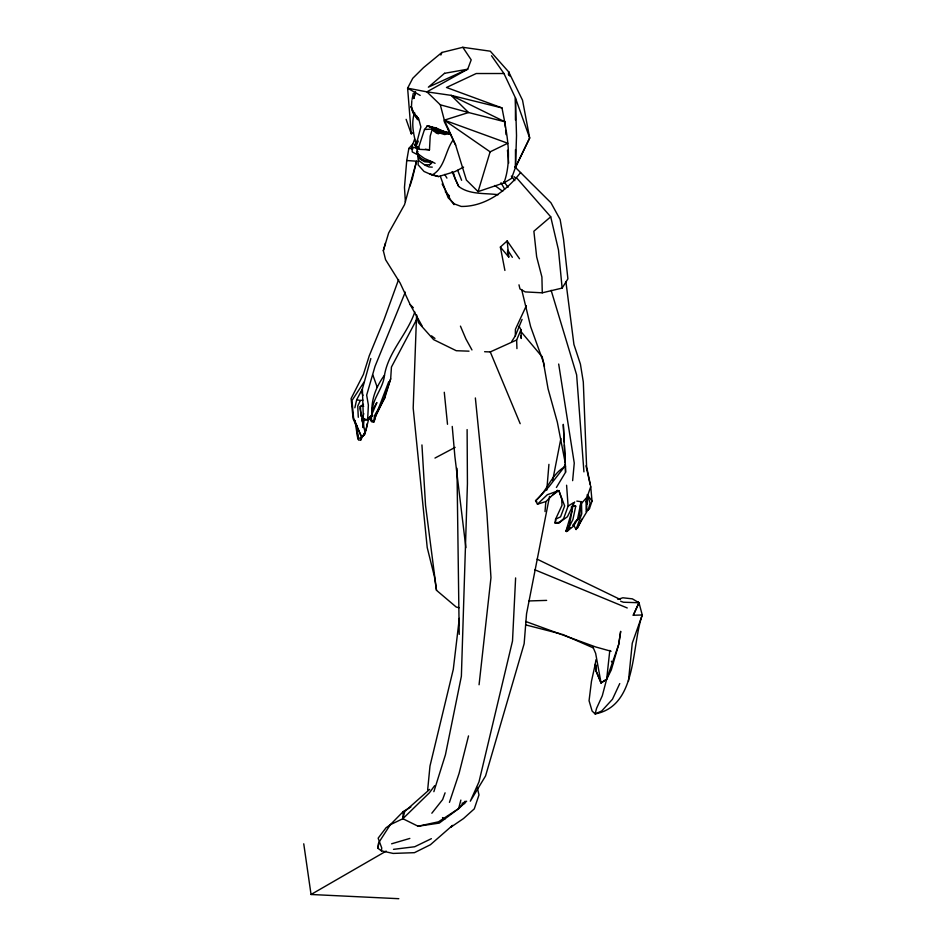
<?xml version="1.0" encoding="UTF-8"?>
<svg xmlns="http://www.w3.org/2000/svg" width="946" height="946" viewBox="0 0 946 946"><rect width="100%" height="100%" fill="white"/><g stroke="black" fill="none" stroke-linecap="round" stroke-linejoin="round"><path stroke-width="1.42" d="M418.238 153.784L418.771 160.643L424.399 164.734L429.425 164.841C437.986 159.094 420.284 163.043 419.149 156.693M586.118 510.225L586.142 499.819L590.718 486.717L586.591 466.413L583.304 381.983L580.418 364.127L573.926 344.462L565.909 281.731M429.484 149.823L430.205 136.094L432.357 129.011L424.482 129.543L418.652 147.41L419.61 149.373L429.484 149.823L425.31 149.243M450.698 134.32L448.369 133.469L448.428 128.538M511.857 341.281L515.31 335.877L515.416 329.303L526.354 305.664M433.859 791.672L445.436 754.778L461.376 676.248L467.43 483.666L467.111 429.579M420.178 95.404L407.62 88.179L426.906 91.857L440.292 104.805L444.348 120.166L455.665 145.152L466.39 180.071L478.085 191.612L503.993 182.862L511.55 178.38L515.487 167.312L529.677 138.01L522.523 100.193L508.664 71.872L508.581 74.793L508.664 71.872L490.276 51.19L462.807 47.3L441.936 52.456L423.465 67.674L412.728 78.329L407.62 88.179L411.25 133.835L413.461 132.546M515.452 120.047L515.428 97.887L529.677 138.01L515.487 167.312L516.516 135.633L515.428 97.887L503.958 73.516L491.53 55.755M417.151 116.287L417.505 117.99M416.583 314.793L413.189 408.104L427.214 547.545L434.462 576.741L436.496 590.304L456.22 607.036L459.047 607.758M416.607 319.594L391.443 367.048L390.674 378.826L384.797 397.828L374.439 415.802L373.836 422.034L371.542 421.538L369.709 418.617L373.836 422.034L376.756 412.716M515.617 577.923L512.507 640.998L478.995 781.845L470.316 801.191L485.558 775.945L524.143 643.729L526.544 613.812L549.543 496.414M370.82 358.569L362.389 388.983L363.382 418.853L364.565 420.32L367.639 419.693L368.384 405.101L366.67 395.109L375.018 366.398L405.302 292.137M477.21 787.403L478.983 794.924L474.277 808.877L463.493 818.562L451.1 827.017L452.543 825.397L430.395 844.743L414.443 852.677L393.11 853.422L381.415 850.856L377.88 848.266L379.027 842.2L390.284 824.723L402.878 818.716L403.268 811.538L410.848 806.985M411.829 100.666L411.463 106.614L412.763 110.812M363.382 418.853L367.639 419.693L372.417 415.637L372.015 414.573C370.785 400.099 376.035 386.737 384.49 375.207C388.439 351.711 407.218 334.316 414.809 311.979M596.429 665.215L596.039 670.927L601.053 682.917L606.705 679.157L618.684 644.486L620.659 631.467L618.684 644.486L611.293 669.934L606.634 679.299L602.295 695.771L596.559 708.353L595.117 713.911C637.604 705.964 631.1 646.697 642.251 614.983L638.988 602.744L632.377 598.853L622.835 597.777L617.833 599.409M572.72 525.231L579.425 517.71L581.364 501.546M545.014 511.561L545.842 501.546M546.788 490.099L548.928 464.356M412.633 144.206L408.861 148.427L406.733 160.536L404.474 187.403L405.373 201.616M572.637 480.651L574.257 463.091L558.684 364.044M628.44 681.191L632.259 643.209L642.251 614.983L633.264 615.255L638.976 602.744L636.8 601.621L638.988 602.744L633.264 615.255M427.675 789.78L429.981 766.047L453.288 669.378L459.318 618.388M381.415 850.856L381.735 847.947L378.14 838.18L386.051 827.75L390.745 824.498M609.803 650.434L606.658 679.311L601.053 682.929L596.027 670.927L595.282 664.033L595.945 659.729M479.066 684.762L490.962 577.675L486.883 513.016L475.365 397.959M377.88 848.266L378.471 843.276M363.193 427.367L364.198 418.948M558.92 490.69L561.676 499.062L562.007 505.318L555.574 519.212L555.03 522.984L558.566 523.126L567.411 516.729L574.683 501.959M571.857 511.254L565.992 531.132L566.666 531.522L569.114 527.005L572.708 506.879M367.154 423.749L366.232 429.295L363.288 435.728L364.825 434.451L369.07 417.529M580.347 506.264L580.903 503.367M384.49 375.207C383.154 389.61 370.134 400.454 372.417 415.637L367.935 418.309M552.665 480.462L560.895 438.436M412.066 99.448L413.284 93.335M570.805 527.383L566.666 531.522L572.838 526.745L577.521 519.236L581.081 501.711L576.824 501.096M572.555 505.164L575.736 506.181L572.921 519.508L569.114 527.005M595.282 664.033L591.463 681.309L589.062 700.75L592.101 711.014L595.117 713.911L601.715 710.978L612.452 699.271L619.748 683.568M354.845 407.785L356.689 399.72L362.389 388.983M503.993 182.862C512.673 158.49 506.713 132.499 501.995 107.927L446.488 87.481L476.228 73.528L503.958 73.516M415.389 91.904L413.804 98.585L415.566 91.762M414.608 112.586C410.978 122.803 413.426 133.563 415.98 143.709M412.243 178.983L416.559 161.187L406.733 160.536M468.518 735.917L459.082 773.39L449.445 802.362M466.65 801.179L458.644 808.629L439.24 823.103L418.061 826.225L402.878 818.716L404.722 811.491L429.638 789.413M418.061 826.225L438.447 821.826L458.633 808.617L460.856 800.08M376.555 412.846L374.19 421.325L371.542 421.538L371.364 415.802M422.153 326.051L410.186 304.636L400.146 283.055L385.578 259.701L383.319 250.678L388.652 232.976L404.545 204.643L416.559 161.187M363.761 413.603L362.649 417.777L363.146 427.639M383.319 250.678L385.436 243.075M588.081 510.201L590.138 503.177L587.395 494.758L592.03 501.132L589.512 508.475L586 511.561M478.085 191.612L490.123 151.833L507.777 143.26L444.348 120.166L468.566 112.527L504.833 121.774L505.365 127.474M409.996 186.007L412.491 178.049M354.927 420.509L357.801 438.625L358.7 440.138L360.793 439.937L362.07 435.905M390.674 378.826L384.36 397.521L375.869 415.46L374.439 415.802M418.333 155.132L412.267 151.928L411.865 146.902L414.644 139.086M566.595 485.227L568.097 506.134L563.615 518.645L558.566 523.126M575.381 521.896L574.009 525.716L576.067 529.524L586.827 511.703L586.615 497.596L581.199 503.71M398.585 279.555L383.816 320.316L369.247 355.802L363.394 374.45L351.096 398.55L353.142 418.877L361.348 436.425L363.158 436.106L365.097 432.547L359.906 408.353M555.905 520.584L555.03 522.984L559.76 522.204M576.067 529.524L581.755 513.808L581.483 501.806M445.081 792.831L442.645 799.547L431.837 813.217M388.759 381.652L375.869 415.46L384.797 397.828M361.348 436.425L353.568 417.813L351.983 400.501L363.974 382.172M372.405 413.142L376.886 402.535L371.908 411.049M437.407 129.295L449.799 133.22L435.03 131.707L435.81 129.768M515.31 335.877L522.074 319.405M440.848 55.034L441.936 52.456M418.298 141.025L415.921 146.571L416.595 148.368L419.61 149.373M516.942 348.625L516.646 339.992L520.998 329.823L519.035 326.122M568.227 526.26L565.992 531.132L568.416 530.41M362.909 400.123L360.32 400.501L357.742 406.106L358.286 417.281M360.793 439.937L361.999 437.395L357.801 438.625L357.009 425.759M577.687 527.892L581.908 519.058M565.471 464.167L563.473 468.034L548.763 486.954L535.566 500.789L537.47 504.194L545.984 501.522L557.454 490.276M363.158 436.106L365.097 432.547M453.3 139.772C445.034 150.816 445.128 167.868 432.109 175.01L424.045 171.463L418.144 164.852L418.179 157.391L416.559 146.228M416.595 148.368L414.821 144.62L417.505 139.842L420.875 126.918L418.877 119.574L413.201 112.219M556.402 487.462L565.566 472.243L565.495 465.515M518.987 284.829L519.981 288.956L525.267 291.912L542.271 292.811L562.125 288.081L567.907 278.845L563.532 239.184L560.138 219.484L550.95 202.787L514.778 166.78M440.292 176.193L448.097 197.69L454.411 203.934L461.199 206.441C485.251 206.819 506.548 190.702 520.596 172.527M434.652 785.677L429.425 792.772L402.878 818.716M437.289 130.371L436.733 131.068L437.963 132.416L438.175 130.69M575.002 522.287L577.521 519.236M424.482 129.543L427.521 125.865L448.369 133.469M367.639 419.693L372.015 414.573M458.633 808.617L465.136 801.191M418.676 118.451L417.553 119.657L416.441 117.966M390.284 824.723L403.268 811.538M439.985 132.345L438.459 133.824L436.118 133.043L435.337 130.442M429.425 164.841L432.523 162.014L435.089 163.339M537.47 504.194L547.285 494.746L558.873 490.572L564.644 505.968L560.564 516.823L555.574 519.212M504.904 270.438L500.375 247.06L507.174 240.899L519.496 258.731M359.61 406.934L363.465 404.32M516.954 178.274L550.714 216.8L533.875 231.214L536.654 256.827L541.916 277.024L542.271 292.811M552.417 495.231L558.873 490.572M587.371 509.941L589.512 508.475M568.097 506.134L573.241 502.834M303.749 843.808L311.045 894.49L386.181 851.104M434.971 458.065L455.132 447.375M463.599 167.111L454.931 171.616L438.542 176.559L432.109 175.01M431.388 838.676L414.691 846.753L393.501 849.342M565.519 466.425C551.483 473.65 547.545 490.903 535.566 500.789L536.879 501.9M484.612 351.723L490.276 351.924L516.646 339.992M391.609 843.797L409.843 838.428M361.609 435.775L363.879 435.231M445.519 132.144L449.516 133.587L444.62 134.545L434.084 131.293L432.357 129.011L435.03 131.707M529.003 600.947L546.634 600.391M638.976 602.744L623.449 602.235L620.706 601.266M469.015 351.167L456.256 350.718L433.587 339.602L418.451 322.645L416.89 316.106M432.275 167.135L429.082 166.981L425.05 165.183M311.045 894.49L398.81 898.7M446.973 132.842L440.008 132.381L432.783 129.425L432.05 127.071M408.861 148.427L413.059 148.723M498.128 194.722C485.073 192.925 469.63 194.888 458.668 186.445L454.813 178.12L453.938 173.993M429.862 162.215L424.671 161.766L421.313 159.791L418.664 157.391L418.298 153.95M572.271 505.862L575.736 506.181M429.815 161.459L424.47 160.749L418.451 156.374M462.026 803.142L464.711 803.615M448.357 132.937L449.799 133.22M356.689 399.72L360.32 400.501M442.811 132.062L449.516 133.587L443.426 131.754M361.372 405.751L363.678 406.283M501.995 107.927L451.124 95.357L426.906 91.857L467.702 69.2L471.203 59.846L462.807 47.3M428.704 126.161L431.092 126.752M525.586 624.868L560.978 633.974M411.865 146.902L417.541 148.368M442.917 131.825L449.516 133.587M440.292 104.805L468.566 112.527L451.124 95.357L504.833 121.774M611.092 651.262L595.696 646.969L525.68 621.475M429.969 173.875L438.542 176.559M418.652 147.41L415.921 146.571L414.821 144.62M534.774 569.764L627.245 607.971M418.179 118.073L415.802 117.079L413.154 112.846M562.397 634.328L593.248 647.868M417.978 151.727L416.961 151.265L416.89 152.968L420.19 155.475L424.518 158.514L432.523 162.014M436.898 129.295L439.216 130.382M537.115 559.157L620.446 599.563M444.348 120.166L490.123 151.833M494.793 185.487L502.693 191.317M431.506 335.854L434.959 338.432M442.503 817.557L444.738 819.295M514.056 176.642L516.232 178.534M410.186 304.636L413.331 307.746M445.282 191.754L449.445 195.893M611.364 661.219L613.268 663.43M500.375 247.06L508.759 257.064L507.174 240.899M520.501 331.041L542.235 356.949M511.36 176.11L514.849 180.662M442.149 183.962L450.816 200.375L454.009 204.643M503.911 181.608L508.049 187.273M507.848 250.3L512.354 257.324M457.675 170.315L461.613 180.296M444.738 174.395L446.926 178.12M500.978 182.767L504.656 189.129M471.959 349.949L465.893 338.928L460.442 326.122M586.189 501.628L587.419 503.958L587.395 494.758M444.123 121.301L447.978 129.247M449.894 133.22L455.665 145.152M452.058 171.652L458.668 186.445M593 647.17L595.649 653.343L601.053 682.917M490.276 351.924L520.182 423.678M372.901 375.113L377.206 387.269M406.118 119.338L411.25 133.835M361.502 391.443L362.909 395.499M551.128 290.304L576.634 374.888L583.93 471.865M507.375 251.861L508.759 257.064M508.664 71.872L509.74 76.058M521.66 289.535L530.611 326.571L543.382 362.07L548.053 388.759L557.324 422.117L565.2 462.712M542.105 356.453L544.458 366.421M550.714 216.8L558.495 250.004L562.125 288.081M585.976 465.799L590.162 484.34M571.349 506.914L571.845 509.232M520.69 335.629L521.258 338.491L520.998 329.823M357.623 433.564L358.061 436.189M436.496 590.304L425.534 505.341L421.94 444.939M361.774 418.901L362.117 421.786M465.881 547.663L454.884 456.492L452.235 426.433M444.277 392.271L447.505 424.281M505.625 130.323L506.027 134.604M507.482 150.272L508.676 163.09M590.718 486.717L592.03 501.132M564.265 442.042L563.296 424.34L565.566 472.243M564.431 444.987L565.235 459.744M360.509 406.969L360.923 416.205M459.212 634.376L456.977 468.282M515.475 149.586L515.487 167.312M444.549 73.315L428.372 87.174L467.702 69.2L444.549 73.315M436.283 128.006L426.942 125.889L447.801 133.481L436.283 128.006M418.439 119.539L412.763 112.184L411.025 106.567L412.622 110.647L418.439 119.539"/></g></svg>
